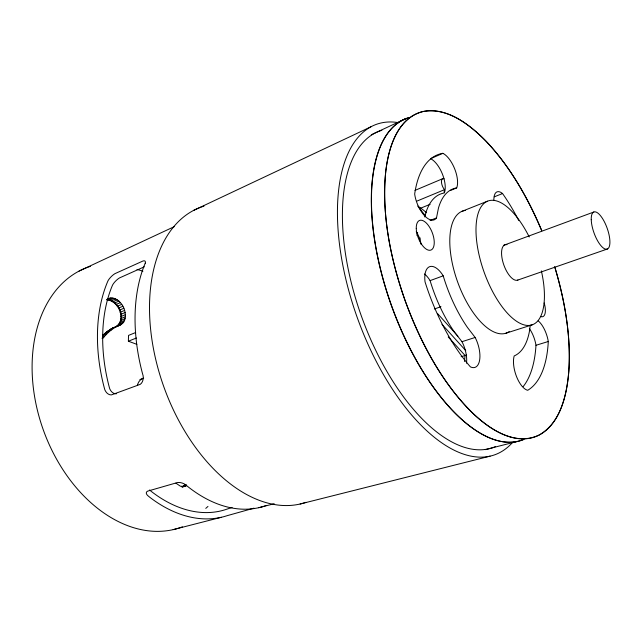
<?xml version="1.0" encoding="UTF-8"?>
<svg xmlns="http://www.w3.org/2000/svg" width="642" height="642" viewBox="0 0 642 642"><rect width="100%" height="100%" fill="white"/><g stroke="black" fill="none" stroke-linecap="round" stroke-linejoin="round"><path stroke-width="0.96" d="M120.985 324.643L109.79 329.683C114.91 326.144 123.866 326.08 125.086 318.657C125.8 315.174 125.222 311.539 123.906 308.264C121.587 302.583 115.745 296.46 109.052 298.337A101.773 70.813 70.3 0 0 107.383 298.971M116.475 326.513C126.049 319.13 118.834 301.579 107.76 299.91L112.238 297.96M136.85 344.337L128.384 341.215L128.528 335.413L135.687 332.516M530.284 325.189L529.385 331.633A88.957 39.25 70.3 0 1 514.186 355.933A20.367 8.868 72.6 0 0 516.529 376.573A20.367 8.868 72.6 0 0 527.7 390.288A126.273 55.822 70.3 0 0 548.292 341.504A19.188 8.033 72 0 0 538.189 320.872M464.439 361.478L465.073 355.499L448.228 336.946M444.079 192.472L444.505 189.671A6.765 3.001 68.2 0 1 441.455 181.911A6.765 3.001 68.2 0 1 444.103 178.821M430.092 220.471L436.488 217.911L438.454 208.096A88.941 39.234 70.3 0 1 456.679 187.913A20.568 9.044 67.9 0 0 454.648 168.79A20.568 9.044 67.9 0 0 442.868 153.318L430.565 158.686A20.424 9.173 67.9 0 1 442.378 173.998A20.424 9.173 67.9 0 1 444.304 193.017M419.563 240.79L420.125 237.901M417.043 235.63L417.629 232.677M424.795 216.988L425.734 213.248A88.299 39.788 70.3 0 1 443.526 193.162M102.415 338.478L109.02 331.753L114.308 327.813M102.648 335.389L107.07 331.521L113.08 327.926M107.527 331.336L102.495 335.782L106.58 334.105M193.547 210.44L370.907 126.819M79.094 271.076L174.447 226.562M371.277 134.772L405.688 118.682M182.657 487.061L186.605 485.689M144.273 266.823L119.404 277.97A8.94 3.387 -45.9 0 0 112.775 284.647L112.206 285.875A138.215 90.145 70.3 0 0 109.276 387.19L109.782 388.916A8.627 6.195 78.4 0 0 116.354 393.811M112.623 328.118L116.009 326.634M110.601 297.976L106.572 299.742C119.051 299.196 127.71 320.815 115.56 326.818L120.07 324.956M109.453 300.223L113.931 298.273M111.162 300.865L115.64 298.915M112.831 301.812L117.317 299.878M114.436 303.048L118.914 301.114M115.937 304.541L120.415 302.615M117.285 306.258L121.763 304.34M118.457 308.144L122.935 306.234M119.42 310.166L123.906 308.264M120.166 312.277L124.652 310.383M120.656 314.42L125.15 312.526M414.957 190.393L442.571 178.757M120.897 316.538L125.391 314.66M120.873 318.601L125.367 316.715M120.584 320.535L125.086 318.657M120.038 322.308L124.54 320.438M119.243 323.873L123.754 322.003M416.794 201.155L444.505 189.671M118.232 325.189L122.734 323.327M107.07 331.521L111.604 329.651M450.491 190.465L456.679 187.913M104.485 333.623L109.02 331.753M102.656 337.387L104.285 336.713M102.014 338.246L103.651 337.572M419.98 208.457L430.148 204.3M128.384 341.215L136.465 337.989M265.997 505.511L264.424 506.121A146.296 93.499 70.3 0 1 187.36 486.235L185.434 484.638A6.781 3.547 18.5 0 0 177.385 482.567L147.708 491.122A6.661 3.403 19 0 0 147.572 495.439L149.425 496.996A142.733 95.08 70.3 0 0 227.107 515.687L253.983 508.159M494.324 196.813L502.542 193.539A126.281 55.83 70.3 0 1 518.704 220.439M461.943 211.346L487.438 201.203M139.892 379.574L143.656 378.186M503.609 245.316L593.834 212.012M424.522 273.965A21.876 10.641 70.3 0 1 430.1 280.618L443.205 275.843A88.933 39.226 70.3 0 0 467.553 327.58L475.152 337.459A21.427 10.039 71.9 0 1 479.646 360.01A21.427 10.039 71.9 0 1 470.409 366.871A126.241 55.798 70.3 0 1 425.028 281.83A22.053 10.505 70.3 0 1 429.819 266.615A22.053 10.505 70.3 0 1 443.205 275.843M434.329 309.003L440.958 306.707M517.596 280.137L607.484 248.968M430.1 280.618A88.291 39.78 70.3 0 0 454.367 331.93L461.983 341.696L475.152 337.459M506 333.19L532.13 324.852M461.117 356.743L466.662 355.002M523.166 386.588A125.359 56.608 70.3 0 0 535.982 345.284L548.292 341.504M232.107 507.413L225.47 509.636A136.497 90.883 70.3 0 1 151.303 491.419L149.594 489.966M173.163 529.626L221.281 517.3M258.702 507.71L274.19 503.737M485.256 449.633L517.211 441.447M300.127 504.002L490.103 456.149M185.193 486.347L180.482 486.251L175.884 483.145M441.961 324.29L465.747 350.604M437.395 313.408L457.858 336.135M418.295 206.844L425.124 215.447M541.776 230.783C528.077 198.338 510.454 167.016 486.13 141.304C469.784 124.781 447.883 107.11 423.054 111.515C397.125 118.176 388.466 148.085 385.762 171.55C381.404 215.495 390.817 259.697 405.287 301.034C420.422 342.001 441.231 382.006 472.56 412.983C489.509 429.265 515.285 446.567 539.28 434.947C561.156 422.259 566.709 394.629 568.788 371.381C571.139 336.007 564.799 300.576 554.704 266.775M185.642 484.533A101.444 70.933 70.3 0 1 181.919 487.021M186.116 484.397A101.476 70.925 70.3 0 1 182.392 486.885M137.011 269.463A132.469 92.287 70.3 0 1 142.917 271.189M207.968 506.434A132.469 92.287 70.3 0 1 205.761 508.384M137.396 385.32A14.927 10.36 70.3 0 1 142.717 378.531M182.392 526.833A138.15 96.822 70.3 0 1 43.014 429.097A138.15 96.822 70.3 0 1 90.418 266.35M523.768 439.377A170.9 77.425 70.3 0 1 391.01 304.485A170.9 77.425 70.3 0 1 409.411 117.47M436.488 217.911A21.13 9.726 68.2 0 1 424.322 215.463A21.13 9.726 68.2 0 1 414.668 194.053A126.249 55.798 70.3 0 1 442.868 153.318M493.883 200.376A18.851 7.776 69.3 0 1 502.542 193.539M544.183 302.952A13.875 5.722 71.3 0 1 540.957 316.618M461.983 341.696A21.266 10.168 71.9 0 1 466.509 363.203M416.225 231.674A15.745 7.568 68.9 0 1 421.048 244.321M554.792 267.04A172.136 76.342 70.3 0 1 488.129 425.887A172.136 76.342 70.3 0 1 389.477 151.697A172.136 76.342 70.3 0 1 541.519 230.157M523.904 439.401A170.884 77.401 70.3 0 1 391.171 304.533A170.884 77.401 70.3 0 1 409.556 117.518M529.61 328.921A19.051 8.153 72 0 1 535.982 345.284M509.218 331.577A64.794 28.553 70.3 0 1 457.706 282.167A64.794 28.553 70.3 0 1 465.418 210.432M541.366 270.876A65.749 27.702 70.3 0 1 513.207 318.769A65.749 27.702 70.3 0 1 477.062 217.718A65.749 27.702 70.3 0 1 529.233 236.954M517.95 280.008A18.77 7.897 70.3 0 1 503.28 263.308A18.77 7.897 70.3 0 1 507.003 244.682M495.415 446.623A168.116 79.664 70.3 0 1 361.526 316.466A168.116 79.664 70.3 0 1 381.846 130.318M305.977 502.333A156.648 95.658 70.3 0 1 162.819 383.932A156.648 95.658 70.3 0 1 203.971 206.17M512.581 442.41A175.499 83.219 70.3 0 1 357.088 317.108A175.499 83.219 70.3 0 1 398.666 122.678M417.677 206.066A100.208 48.792 70.3 0 1 426.609 212.759M145.236 263.236L144.402 265.218A148.19 92.592 70.3 0 0 142.548 373.764L143.126 375.755A8.852 6.452 78.6 0 1 140.205 384.365L111.475 394.878A8.675 6.203 78.4 0 1 104.887 389.943L104.325 388.001A144.53 94.31 70.3 0 1 107.583 281.75L108.217 280.377A8.964 3.354 -45.8 0 1 114.87 273.685L142.989 260.997A6.942 2.656 -45.3 0 1 145.236 263.236M416.257 228.375A15.865 7.471 69 0 0 429.996 250.284A15.865 7.471 69 0 0 429.506 227.091A15.865 7.471 69 0 0 416.257 228.375M591.242 219.7A19.709 6.974 70.3 0 0 605.623 249.152A19.709 6.974 70.3 0 0 604.852 222.734A19.709 6.974 70.3 0 0 591.242 219.7"/></g></svg>
